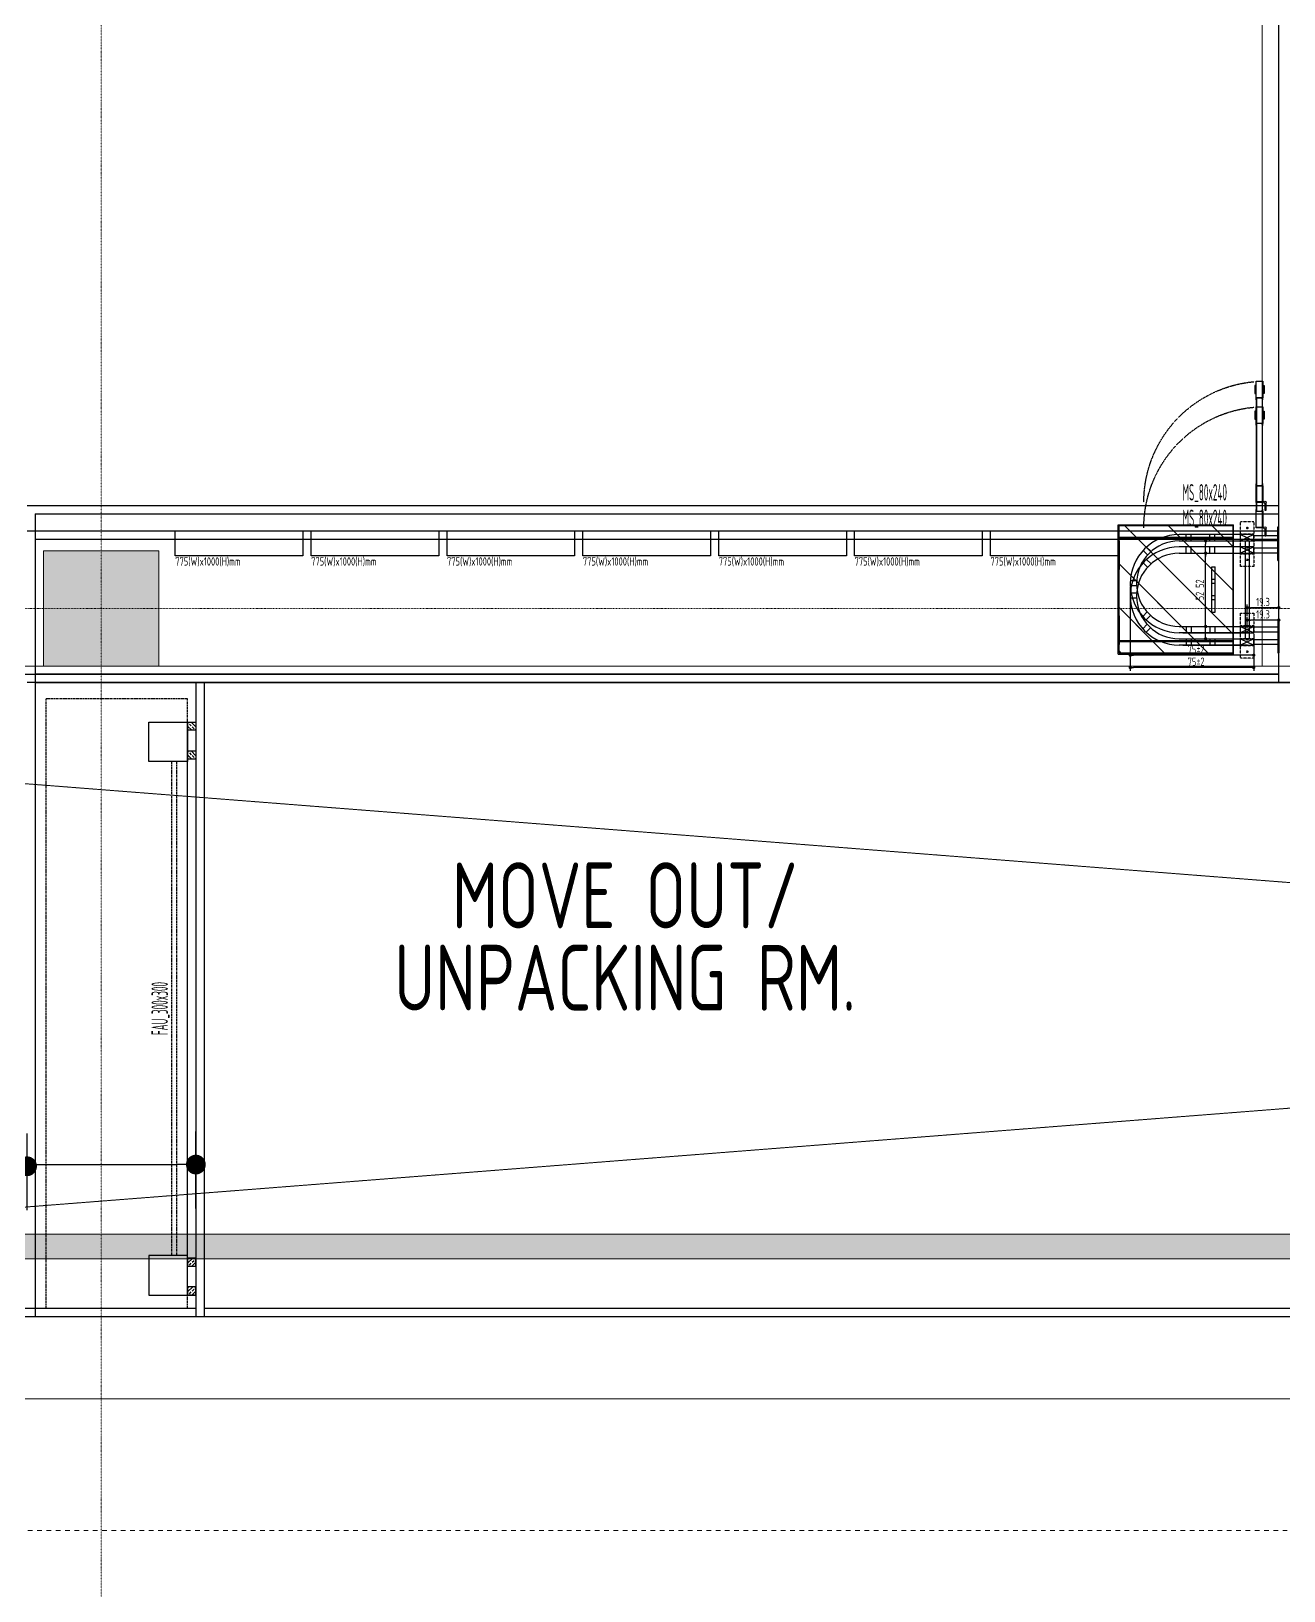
# Model space of a CAD drawing. Extents: x -76427 to 292734, y -42117 to 131250.
# Drawn here: x 201175 to 208781, y 54034 to 63505 of the extents above; entities that cross this region are included whole.
import ezdxf
from ezdxf.enums import TextEntityAlignment as Align

# ---------------------------------------------------------------- set-up
doc = ezdxf.new("R2010")
doc.units = 0
doc.header["$LTSCALE"] = 10
for name, pattern in [('H12PL1$0$HIDDEN', [0.4, 0.3, -0.1]), ('H12PL1$0$JJP_三點線', [0.9, 0.3, -0.15, 0, -0.15, 0, -0.15, 0, -0.15]), ('XFDP10$0$HIDDEN', [0.3, 0.2, -0.1]), ('XFDP10$0$HIDDEN2', [0.1875, 0.125, -0.0625]), ('XFM7P10ICA$0$H12PL1$0$JJP_三點線', [0.9, 0.3, -0.15, 0, -0.15, 0, -0.15, 0, -0.15]), ('XFM7P10ICA$0$H12PL1$0$TAI_虛線', [5.644, 2.822, -2.822]), ('XFM7P10ICA$0$XFDP15$0$HIDDEN', [0.3, 0.2, -0.1]), ('XFM7P10ICA$0$XFDP15$0$HIDDEN2', [0.1875, 0.125, -0.0625])]:
    doc.linetypes.add(name, pattern=pattern)
for name, color, linetype in [('H12PL1$0$A-OBJE-2D', 252, 'Continuous'), ('H12PL1$0$S-COL', 252, 'Continuous'), ('H12PL1$0$S-GRID', 252, 'Continuous'), ('XFDP10$0$A-CR-TXT', 2, 'Continuous'), ('XFDP10$0$A-Dim', 1, 'Continuous'), ('XFDP10$0$A-Door (50K)', 2, 'Continuous'), ('XFDP10$0$A-Door-Col', 9, 'Continuous'), ('XFDP10$0$A-S-C1-800x1000-v (50K)', 212, 'Continuous'), ('XFDP10$0$A-STAIR (50K)', 2, 'Continuous'), ('XFDP10$0$A-W-P1S (50K)', 2, 'Continuous'), ('XFDP10$0$A-W-P4S (50K)', 2, 'Continuous'), ('XFDP10$0$Lad-Door', 1, 'Continuous'), ('XFM7P10ICA$0$H12PL1$0$A-TEXT-修改說明', 252, 'Continuous'), ('XFM7P10ICA$0$H12PL1$0$A-WALL-IN', 252, 'Continuous'), ('XFM7P10ICA$0$H12PL1$0$Hattch', 252, 'Continuous'), ('XFM7P10ICA$0$H12PL1$0$S-COL', 252, 'Continuous'), ('XFM7P10ICA$0$H12PL1$0$S-GRID', 252, 'Continuous'), ('XFM7P10ICA$0$XFDP15$0$A-Dim', 1, 'Continuous'), ('XFM7P10ICA$0$XFDP15$0$A-Door (50K)', 2, 'Continuous'), ('XFM7P10ICA$0$XFDP15$0$A-STAIR (50K)', 2, 'Continuous'), ('XFM7P10ICA$0$XFDP15$0$A-W-F2S (50K)', 2, 'Continuous'), ('XFM7P10ICA$0$XFDP15$0$A-W-P1S (50K)', 2, 'Continuous'), ('XFM7P10ICA$0$XFDP15$0$A-W-P2D (50K)', 2, 'Continuous'), ('XFM7P10ICA$0$XFDP15$0$A-W-P4S (50K)', 2, 'Continuous'), ('XFM7P10ICA$0$XFDP15$0$Lad-Door', 1, 'Continuous')]:
    doc.layers.add(name, color=color, linetype=linetype)
doc.styles.add('XFDP10$0$AA-TXT', font='isocp.shx', dxfattribs={"width": 0.8, "bigfont": 'china.shx'})
doc.styles.add('XFDP10$0$dim-txt', font='isocp.shx', dxfattribs={"width": 0.8, "bigfont": 'china.shx'})
doc.styles.add('XFM7P10ICA$0$XFDP15$0$AA-TXT', font='isocp.shx', dxfattribs={"width": 0.8, "bigfont": 'china.shx'})
doc.styles.add('XFM7P10ICA$0$XFDP15$0$dim-txt', font='isocp.shx', dxfattribs={"width": 0.8, "bigfont": 'china.shx'})
doc.dimstyles.new('XFDP10$0$20-dim', dxfattribs={"dimscale": 20, "dimtxt": 0.25, "dimasz": 0.1, "dimexe": 0.1, "dimexo": 0.1, "dimgap": 0.05, "dimtad": 1, "dimdec": 1, "dimdsep": 46, "dimtxsty": 'XFDP10$0$dim-txt', "dimblk": 'XFDP10$0$Dot', "dimcen": 2, "dimclrd": 256, "dimclre": 256, "dimclrt": 256, "dimadec": 0, "dimazin": 0, "dimtfac": 1, "dimtdec": 1, "dimtix": 1, "dimtmove": 2, "dimatfit": 3, "dimfxl": 1, "dimtvp": 1, "dimarcsym": 0})
doc.dimstyles.new('XFDP10$0$500-dim', dxfattribs={"dimscale": 20000, "dimtxt": 0.2, "dimasz": 0.06, "dimexe": 0.1, "dimexo": 0.1, "dimgap": 0.05, "dimtad": 1, "dimdec": 0, "dimtxsty": 'XFDP10$0$dim-txt', "dimblk": 'XFDP10$0$_Dot', "dimcen": 2, "dimclrd": 256, "dimclre": 256, "dimclrt": 3, "dimadec": 0, "dimazin": 0, "dimtfac": 1, "dimtdec": 0, "dimtix": 1, "dimtmove": 2, "dimatfit": 3, "dimfxl": 1, "dimtvp": 1, "dimarcsym": 0})
doc.dimstyles.new('XFM7P10ICA$0$XFDP15$0$20-dim', dxfattribs={"dimscale": 20, "dimtxt": 0.25, "dimasz": 0.1, "dimexe": 0.1, "dimexo": 0.1, "dimgap": 0.05, "dimtad": 1, "dimdec": 1, "dimdsep": 46, "dimtxsty": 'XFM7P10ICA$0$XFDP15$0$dim-txt', "dimblk": 'XFM7P10ICA$0$XFDP15$0$Dot', "dimcen": 2, "dimclrd": 256, "dimclre": 256, "dimclrt": 256, "dimadec": 0, "dimazin": 0, "dimtfac": 1, "dimtdec": 1, "dimtix": 1, "dimtmove": 2, "dimatfit": 3, "dimfxl": 1, "dimtvp": 1, "dimarcsym": 0})
doc.dimstyles.new('XFM7P10ICA$0$XFDP15$0$500-dim', dxfattribs={"dimscale": 20000, "dimtxt": 0.2, "dimasz": 0.06, "dimexe": 0.1, "dimexo": 0.1, "dimgap": 0.05, "dimtad": 1, "dimdec": 0, "dimtxsty": 'XFM7P10ICA$0$XFDP15$0$dim-txt', "dimblk": 'XFM7P10ICA$0$XFDP15$0$_Dot', "dimcen": 2, "dimclrd": 256, "dimclre": 256, "dimclrt": 3, "dimadec": 0, "dimazin": 0, "dimtfac": 1, "dimtdec": 0, "dimtix": 1, "dimtmove": 2, "dimatfit": 3, "dimfxl": 1, "dimtvp": 1, "dimarcsym": 0})
pattern_1 = [(135, (-3.226, 0), (-13.2583, -13.2583), [])]

# ---------------------------------------------------------------- blocks, each defined once
blk = doc.blocks.new('XFM7P10ICA$0$XFDP15$0$Dot')
at = {"color": 0, "linetype": 'ByBlock', "lineweight": -2}
blk.add_line((-0.5, 0), (-1, 0), dxfattribs=at)
at = {"color": 0, "linetype": 'ByBlock', "const_width": 0.5}
blk.add_lwpolyline([(-0.25, 0, 1), (0.25, 0, 1)], format="xyb", close=True, dxfattribs=at)
blk = doc.blocks.new('*D355')
at = {"layer": 'DEFPOINTS', "color": 0, "transparency": 16777216}
for p in [(-19.25, -14.61), (-19.25, -21.52), (0, -21.53)]:
    blk.add_point(p, dxfattribs=at)
at = {"layer": 'XFM7P10ICA$0$XFDP15$0$A-Dim', "lineweight": -2, "transparency": 16777216}
for p, q in [((-19.25, -19.52), (-19.25, -12.61)), ((-2, -14.61), (-17.25, -14.61)), ((0, -19.53), (0, -12.61))]:
    blk.add_line(p, q, dxfattribs=at)
at = {"layer": 'XFM7P10ICA$0$XFDP15$0$A-Dim', "lineweight": -2, "transparency": 16777216, "xscale": 2, "yscale": 2, "zscale": 2, "rotation": 180}
blk.add_blockref('XFM7P10ICA$0$XFDP15$0$Dot', (-19.25, -14.61), dxfattribs=at)
at = {"layer": 'XFM7P10ICA$0$XFDP15$0$A-Dim', "lineweight": -2, "transparency": 16777216, "xscale": 2, "yscale": 2, "zscale": 2}
blk.add_blockref('XFM7P10ICA$0$XFDP15$0$Dot', (0, -14.61), dxfattribs=at)
at = {"layer": 'XFM7P10ICA$0$XFDP15$0$A-Dim', "transparency": 16777216, "insert": (-9.63, -11.11), "char_height": 5, "attachment_point": 5, "style": 'XFM7P10ICA$0$XFDP15$0$dim-txt'}
blk.add_mtext('\\A1;19.3', dxfattribs=at)
blk = doc.blocks.new('*D356')
at = {"layer": 'DEFPOINTS', "color": 0, "transparency": 16777216}
for p in [(-90.25, 0), (-15.25, -29.8), (-90.25, -43.45)]:
    blk.add_point(p, dxfattribs=at)
at = {"layer": 'XFM7P10ICA$0$XFDP15$0$A-Dim', "lineweight": -2, "transparency": 16777216}
for p, q in [((-90.25, -2), (-90.25, -45.45)), ((-15.25, -31.8), (-15.25, -45.45)), ((-17.25, -43.45), (-88.25, -43.45))]:
    blk.add_line(p, q, dxfattribs=at)
at = {"layer": 'XFM7P10ICA$0$XFDP15$0$A-Dim', "lineweight": -2, "transparency": 16777216, "xscale": 2, "yscale": 2, "zscale": 2, "rotation": 180}
blk.add_blockref('XFM7P10ICA$0$XFDP15$0$Dot', (-90.25, -43.45), dxfattribs=at)
at = {"layer": 'XFM7P10ICA$0$XFDP15$0$A-Dim', "lineweight": -2, "transparency": 16777216, "xscale": 2, "yscale": 2, "zscale": 2}
blk.add_blockref('XFM7P10ICA$0$XFDP15$0$Dot', (-15.25, -43.45), dxfattribs=at)
at = {"layer": 'XFM7P10ICA$0$XFDP15$0$A-Dim', "transparency": 16777216, "insert": (-52.75, -39.95), "char_height": 5, "attachment_point": 5, "style": 'XFM7P10ICA$0$XFDP15$0$dim-txt'}
blk.add_mtext('\\A1;75', dxfattribs=at)
blk = doc.blocks.new('*D357')
at = {"layer": 'DEFPOINTS', "color": 0, "transparency": 16777216}
for p in [(-52.06, 26), (-44.49, 26), (-52.06, -26)]:
    blk.add_point(p, dxfattribs=at)
at = {"layer": 'XFM7P10ICA$0$XFDP15$0$A-Dim', "lineweight": -2, "transparency": 16777216}
for p, q in [((-50.06, 26), (-42.49, 26)), ((-44.49, -24), (-44.49, 24)), ((-50.06, -26), (-42.49, -26))]:
    blk.add_line(p, q, dxfattribs=at)
at = {"layer": 'XFM7P10ICA$0$XFDP15$0$A-Dim', "lineweight": -2, "transparency": 16777216, "xscale": 2, "yscale": 2, "zscale": 2}
for p, rotation in [((-44.49, 26), 90), ((-44.49, -26), 270)]:
    blk.add_blockref('XFM7P10ICA$0$XFDP15$0$Dot', p, dxfattribs=dict(at, rotation=rotation))
at = {"layer": 'XFM7P10ICA$0$XFDP15$0$A-Dim', "transparency": 16777216, "insert": (-47.99, 0), "char_height": 5, "attachment_point": 5, "rotation": 90, "style": 'XFM7P10ICA$0$XFDP15$0$dim-txt'}
blk.add_mtext('\\A1;52', dxfattribs=at)
blk = doc.blocks.new('XFM7P10ICA$0$XFDP15$0$GAD2205')
blk.add_lwpolyline([(0, 0.9), (-0.3, 1.2), (-18.1, 1.2, -0.414214), (-18.4, 1.5), (-18.4, 3.1, -0.414214), (-18.1, 3.4), (-13.7, 3.4, 0.414214), (-13.4, 3.7), (-13.4, 4.1, 0.414214), (-13.7, 4.4), (-18.1, 4.4, -0.414214), (-18.4, 4.7), (-18.4, 11.8, -0.414214), (-18.2, 12), (-18.2, 12, 0.414214), (-18, 12.2), (-18, 13.7, 0.72636), (-18.5, 13.9), (-19.3, 12.8, 0.158507), (-19.4, 12.6), (-19.4, 0.3, 0.414214), (-19.1, 0), (19.1, 0, 0.414214), (19.4, 0.3), (19.4, 12.6, 0.158507), (19.3, 12.8), (18.5, 13.9, 0.72636), (18, 13.7), (18, 12.2, 0.414214), (18.2, 12, -0.414214), (18.4, 11.8), (18.4, 4.7, -0.414214), (18.1, 4.4), (13.7, 4.4, 0.414214), (13.4, 4.1), (13.4, 3.7, 0.414214), (13.7, 3.4), (18.1, 3.4, -0.414214), (18.4, 3.1), (18.4, 1.5, -0.414214), (18.1, 1.2), (0.3, 1.2)], format="xyb", close=True)
blk = doc.blocks.new('XFM7P10ICA$0$XFDP15$0$Door-S80ap')
for p, q in [((8.79, 70.44), (8.79, 75.34)), ((8.79, 75.34), (9.59, 75.34)), ((9.59, 70.44), (8.79, 70.44)), ((9.59, 75.34), (9.59, 70.44))]:
    blk.add_line(p, q)
at = {"ltscale": 5}
for points in [[(8.79, 67.84), (8.79, 77.94), (4.79, 77.94), (4.79, 67.84)], [(5.05, 67.5), (5.05, 14.78), (4.99, 14.78), (4.99, 67.5)], [(8.59, 14.78), (8.53, 14.78), (8.53, 67.5), (8.59, 67.5)], [(8.79, 4.34), (8.79, 14.44), (4.79, 14.44), (4.79, 4.34)]]:
    blk.add_lwpolyline(points, close=True, dxfattribs=at)
blk.add_lwpolyline([(4.79, 70.44), (4.79, 75.34), (3.99, 75.34), (3.99, 70.44)], close=True)
blk.add_lwpolyline([(4.85, 67.91), (4.85, 66.68, 0.158507), (4.85, 66.66), (4.93, 66.55, 0.72636), (4.99, 66.57), (4.99, 66.72, 0.414214), (4.97, 66.74, -0.414214), (4.95, 66.76), (4.95, 67.47, -0.414214), (4.98, 67.5), (5.42, 67.5, 0.414214), (5.45, 67.53), (5.45, 67.57, 0.414214), (5.42, 67.6), (4.98, 67.6, -0.414214), (4.95, 67.63), (4.95, 67.79, -0.414214), (4.98, 67.82), (6.76, 67.82), (6.79, 67.85), (6.82, 67.82), (8.6, 67.82, -0.414214), (8.63, 67.79), (8.63, 67.63, -0.414214), (8.6, 67.6), (8.16, 67.6, 0.414214), (8.13, 67.57), (8.13, 67.53, 0.414214), (8.16, 67.5), (8.6, 67.5, -0.414214), (8.63, 67.47), (8.63, 66.76, -0.414214), (8.61, 66.74), (8.61, 66.74, 0.414214), (8.59, 66.72), (8.59, 66.57, 0.72636), (8.64, 66.55), (8.72, 66.66, 0.158507), (8.73, 66.68), (8.73, 67.91, 0.414214), (8.7, 67.94), (4.88, 67.94, 0.414214)], format="xyb", close=True, dxfattribs=at)
at = {"ltscale": 500}
for points in [[(3.25, -0.65), (3.25, 3.85), (3, 3.85), (3, -0.65)], [(8.49, 4.84), (3.99, 4.84), (3.99, 4.59), (8.49, 4.59)]]:
    blk.add_lwpolyline(points, close=True, dxfattribs=at)
at = {"linetype": 'XFM7P10ICA$0$XFDP15$0$HIDDEN', "ltscale": 0.1}
blk.add_arc((3.45, 4.39), 73.55, 0, 84.86408, dxfattribs=at)
at = {"ltscale": 500, "extrusion": (0, 0, -1)}
blk.add_ellipse((3.45, 4.39), major_axis=(-0.495, 0.495), ratio=1, start_param=5.497787, end_param=11.780972, dxfattribs=at)
at = {"ltscale": 5, "xscale": 0.1000000000058208, "yscale": 0.1000000000058208, "zscale": 0.1000000000058208}
blk.add_blockref('XFM7P10ICA$0$XFDP15$0$GAD2205', (6.79, 14.34), dxfattribs=at)
at = {"color": 9, "style": 'XFM7P10ICA$0$XFDP15$0$AA-TXT', "width": 0.45}
blk.add_attdef('100x240', text='', height=10, dxfattribs=at).set_placement((40, 10), align=Align.MIDDLE)
blk = doc.blocks.new('XFM7P10ICA$0$XFDP15$0$_Dot')
at = {"color": 0, "linetype": 'ByBlock', "lineweight": -2}
blk.add_line((-0.5, 0), (-1, 0), dxfattribs=at)
at = {"color": 0, "linetype": 'ByBlock', "const_width": 0.5}
blk.add_lwpolyline([(-0.25, 0, 1), (0.25, 0, 1)], format="xyb", close=True, dxfattribs=at)
blk = doc.blocks.new('*D369')
at = {"lineweight": -2, "transparency": 16777216}
for p, q in [((193000, 56346.4), (193000, 56812.2)), ((201150, 56346.4), (201150, 56812.2)), ((193120, 56612.2), (201030, 56612.2))]:
    blk.add_line(p, q, dxfattribs=at)
at = {"layer": 'DEFPOINTS', "color": 0, "transparency": 16777216}
for p in [(201150, 56612.2), (193000, 56146.4, 0), (201150, 56146.4, 0)]:
    blk.add_point(p, dxfattribs=at)
at = {"lineweight": -2, "transparency": 16777216, "xscale": 120, "yscale": 120, "zscale": 120, "rotation": 180}
blk.add_blockref('XFM7P10ICA$0$XFDP15$0$_Dot', (193000, 56612.2), dxfattribs=at)
at = {"lineweight": -2, "transparency": 16777216, "xscale": 120, "yscale": 120, "zscale": 120}
blk.add_blockref('XFM7P10ICA$0$XFDP15$0$_Dot', (201150, 56612.2), dxfattribs=at)
at = {"color": 3, "transparency": 16777216, "insert": (197075, 56912.2), "char_height": 400, "attachment_point": 5, "style": 'XFM7P10ICA$0$XFDP15$0$dim-txt'}
blk.add_mtext('8150', dxfattribs=at)
blk = doc.blocks.new('XFDP10$0$Dot')
at = {"color": 0, "linetype": 'ByBlock', "lineweight": -2}
blk.add_line((-0.5, 0), (-1, 0), dxfattribs=at)
at = {"color": 0, "linetype": 'ByBlock', "const_width": 0.5}
blk.add_lwpolyline([(-0.25, 0, 1), (0.25, 0, 1)], format="xyb", close=True, dxfattribs=at)
blk = doc.blocks.new('*D481')
at = {"layer": 'DEFPOINTS', "color": 0, "transparency": 16777216}
for p in [(-19.25, -14.61), (-19.25, -21.52), (0, -21.53)]:
    blk.add_point(p, dxfattribs=at)
at = {"layer": 'XFDP10$0$A-Dim', "lineweight": -2, "transparency": 16777216}
for p, q in [((-19.25, -19.52), (-19.25, -12.61)), ((-2, -14.61), (-17.25, -14.61)), ((0, -19.53), (0, -12.61))]:
    blk.add_line(p, q, dxfattribs=at)
at = {"layer": 'XFDP10$0$A-Dim', "lineweight": -2, "transparency": 16777216, "xscale": 2, "yscale": 2, "zscale": 2, "rotation": 180}
blk.add_blockref('XFDP10$0$Dot', (-19.25, -14.61), dxfattribs=at)
at = {"layer": 'XFDP10$0$A-Dim', "lineweight": -2, "transparency": 16777216, "xscale": 2, "yscale": 2, "zscale": 2}
blk.add_blockref('XFDP10$0$Dot', (0, -14.61), dxfattribs=at)
at = {"layer": 'XFDP10$0$A-Dim', "transparency": 16777216, "insert": (-9.63, -11.11), "char_height": 5, "attachment_point": 5, "style": 'XFDP10$0$dim-txt'}
blk.add_mtext('\\A1;19.3', dxfattribs=at)
blk = doc.blocks.new('*D482')
at = {"layer": 'DEFPOINTS', "color": 0, "transparency": 16777216}
for p in [(-90.25, 0), (-15.25, -29.8), (-90.25, -43.45)]:
    blk.add_point(p, dxfattribs=at)
at = {"layer": 'XFDP10$0$A-Dim', "lineweight": -2, "transparency": 16777216}
for p, q in [((-90.25, -2), (-90.25, -45.45)), ((-15.25, -31.8), (-15.25, -45.45)), ((-17.25, -43.45), (-88.25, -43.45))]:
    blk.add_line(p, q, dxfattribs=at)
at = {"layer": 'XFDP10$0$A-Dim', "lineweight": -2, "transparency": 16777216, "xscale": 2, "yscale": 2, "zscale": 2, "rotation": 180}
blk.add_blockref('XFDP10$0$Dot', (-90.25, -43.45), dxfattribs=at)
at = {"layer": 'XFDP10$0$A-Dim', "lineweight": -2, "transparency": 16777216, "xscale": 2, "yscale": 2, "zscale": 2}
blk.add_blockref('XFDP10$0$Dot', (-15.25, -43.45), dxfattribs=at)
at = {"layer": 'XFDP10$0$A-Dim', "transparency": 16777216, "insert": (-52.75, -39.95), "char_height": 5, "attachment_point": 5, "style": 'XFDP10$0$dim-txt'}
blk.add_mtext('\\A1;75', dxfattribs=at)
blk = doc.blocks.new('*D483')
at = {"layer": 'DEFPOINTS', "color": 0, "transparency": 16777216}
for p in [(-52.06, 26), (-44.49, 26), (-52.06, -26)]:
    blk.add_point(p, dxfattribs=at)
at = {"layer": 'XFDP10$0$A-Dim', "lineweight": -2, "transparency": 16777216}
for p, q in [((-50.06, 26), (-42.49, 26)), ((-44.49, -24), (-44.49, 24)), ((-50.06, -26), (-42.49, -26))]:
    blk.add_line(p, q, dxfattribs=at)
at = {"layer": 'XFDP10$0$A-Dim', "lineweight": -2, "transparency": 16777216, "xscale": 2, "yscale": 2, "zscale": 2}
for p, rotation in [((-44.49, 26), 90), ((-44.49, -26), 270)]:
    blk.add_blockref('XFDP10$0$Dot', p, dxfattribs=dict(at, rotation=rotation))
at = {"layer": 'XFDP10$0$A-Dim', "transparency": 16777216, "insert": (-47.99, 0), "char_height": 5, "attachment_point": 5, "rotation": 90, "style": 'XFDP10$0$dim-txt'}
blk.add_mtext('\\A1;52', dxfattribs=at)
blk = doc.blocks.new('XFDP10$0$GAD2205')
blk.add_lwpolyline([(0, 0.9), (-0.3, 1.2), (-18.1, 1.2, -0.414214), (-18.4, 1.5), (-18.4, 3.1, -0.414214), (-18.1, 3.4), (-13.7, 3.4, 0.414214), (-13.4, 3.7), (-13.4, 4.1, 0.414214), (-13.7, 4.4), (-18.1, 4.4, -0.414214), (-18.4, 4.7), (-18.4, 11.8, -0.414214), (-18.2, 12), (-18.2, 12, 0.414214), (-18, 12.2), (-18, 13.7, 0.72636), (-18.5, 13.9), (-19.3, 12.8, 0.158507), (-19.4, 12.6), (-19.4, 0.3, 0.414214), (-19.1, 0), (19.1, 0, 0.414214), (19.4, 0.3), (19.4, 12.6, 0.158507), (19.3, 12.8), (18.5, 13.9, 0.72636), (18, 13.7), (18, 12.2, 0.414214), (18.2, 12, -0.414214), (18.4, 11.8), (18.4, 4.7, -0.414214), (18.1, 4.4), (13.7, 4.4, 0.414214), (13.4, 4.1), (13.4, 3.7, 0.414214), (13.7, 3.4), (18.1, 3.4, -0.414214), (18.4, 3.1), (18.4, 1.5, -0.414214), (18.1, 1.2), (0.3, 1.2)], format="xyb", close=True)
blk = doc.blocks.new('XFDP10$0$Door-S80ap')
for p, q in [((8.79, 70.44), (8.79, 75.34)), ((8.79, 75.34), (9.59, 75.34)), ((9.59, 70.44), (8.79, 70.44)), ((9.59, 75.34), (9.59, 70.44))]:
    blk.add_line(p, q)
at = {"ltscale": 5}
for points in [[(8.79, 67.84), (8.79, 77.94), (4.79, 77.94), (4.79, 67.84)], [(5.05, 67.5), (5.05, 14.78), (4.99, 14.78), (4.99, 67.5)], [(8.59, 14.78), (8.53, 14.78), (8.53, 67.5), (8.59, 67.5)], [(8.79, 4.34), (8.79, 14.44), (4.79, 14.44), (4.79, 4.34)]]:
    blk.add_lwpolyline(points, close=True, dxfattribs=at)
blk.add_lwpolyline([(4.79, 70.44), (4.79, 75.34), (3.99, 75.34), (3.99, 70.44)], close=True)
blk.add_lwpolyline([(4.85, 67.91), (4.85, 66.68, 0.158507), (4.85, 66.66), (4.93, 66.55, 0.72636), (4.99, 66.57), (4.99, 66.72, 0.414214), (4.97, 66.74, -0.414214), (4.95, 66.76), (4.95, 67.47, -0.414214), (4.98, 67.5), (5.42, 67.5, 0.414214), (5.45, 67.53), (5.45, 67.57, 0.414214), (5.42, 67.6), (4.98, 67.6, -0.414214), (4.95, 67.63), (4.95, 67.79, -0.414214), (4.98, 67.82), (6.76, 67.82), (6.79, 67.85), (6.82, 67.82), (8.6, 67.82, -0.414214), (8.63, 67.79), (8.63, 67.63, -0.414214), (8.6, 67.6), (8.16, 67.6, 0.414214), (8.13, 67.57), (8.13, 67.53, 0.414214), (8.16, 67.5), (8.6, 67.5, -0.414214), (8.63, 67.47), (8.63, 66.76, -0.414214), (8.61, 66.74), (8.61, 66.74, 0.414214), (8.59, 66.72), (8.59, 66.57, 0.72636), (8.64, 66.55), (8.72, 66.66, 0.158507), (8.73, 66.68), (8.73, 67.91, 0.414214), (8.7, 67.94), (4.88, 67.94, 0.414214)], format="xyb", close=True, dxfattribs=at)
at = {"ltscale": 500}
for points in [[(3.25, -0.65), (3.25, 3.85), (3, 3.85), (3, -0.65)], [(8.49, 4.84), (3.99, 4.84), (3.99, 4.59), (8.49, 4.59)]]:
    blk.add_lwpolyline(points, close=True, dxfattribs=at)
at = {"linetype": 'XFDP10$0$HIDDEN', "ltscale": 0.1}
blk.add_arc((3.45, 4.39), 73.55, 0, 84.86408, dxfattribs=at)
at = {"ltscale": 500, "extrusion": (0, 0, -1)}
blk.add_ellipse((3.45, 4.39), major_axis=(-0.495, 0.495), ratio=1, start_param=5.497787, end_param=11.780972, dxfattribs=at)
at = {"ltscale": 5, "xscale": 0.1000000000058208, "yscale": 0.1000000000058208, "zscale": 0.1000000000058208}
blk.add_blockref('XFDP10$0$GAD2205', (6.79, 14.34), dxfattribs=at)
at = {"color": 9, "style": 'XFDP10$0$AA-TXT', "width": 0.45}
blk.add_attdef('100x240', text='', height=10, dxfattribs=at).set_placement((40, 10), align=Align.MIDDLE)
blk = doc.blocks.new('XFDP10$0$High-speed Turbo_300x000')
at = {"layer": 'XFDP10$0$A-Door-Col'}
h = blk.add_hatch(dxfattribs=at)
h.set_pattern_fill('ANSI33', color=256, scale=0.5, style=0)
h.set_pattern_definition([(45, (-7.8503, 41.1287), (-2.24506, 2.24506), []), (45, (-5.6053, 41.1287), (-2.24506, 2.24506), [1.5875, -0.79375])])
h.paths.add_polyline_path([(-24, 5), (-19, 5), (-19, 0), (-24, 0)])
h = blk.add_hatch(dxfattribs=at)
h.set_pattern_fill('ANSI33', color=256, scale=0.5, style=0)
h.set_pattern_definition([(45, (9.6497, 41.1277), (-2.24506, 2.24506), []), (45, (11.8947, 41.1277), (-2.24506, 2.24506), [1.5875, -0.79375])])
h.paths.add_polyline_path([(-6.5, 5), (-1.5, 5), (-1.5, 0), (-6.5, 0)])
h = blk.add_hatch(dxfattribs=at)
h.set_pattern_fill('ANSI33', color=256, scale=0.5, style=0)
h.set_pattern_definition([(135, (290.3503, 41.1277), (2.24506, 2.24506), []), (135, (288.1053, 41.1277), (2.24506, 2.24506), [1.5875, -0.79375])])
h.paths.add_polyline_path([(306.5, 5), (301.5, 5), (301.5, 0), (306.5, 0)])
h = blk.add_hatch(dxfattribs=at)
h.set_pattern_fill('ANSI33', color=256, scale=0.5, style=0)
h.set_pattern_definition([(135, (307.8503, 41.1287), (2.24506, 2.24506), []), (135, (305.6053, 41.1287), (2.24506, 2.24506), [1.5875, -0.79375])])
h.paths.add_polyline_path([(324, 5), (319, 5), (319, 0), (324, 0)])
at = {"color": 1, "linetype": 'XFDP10$0$HIDDEN2', "ltscale": 0.5}
for p, q in [((-38, 0), (-38, -86)), ((332, 0), (-38, 0)), ((332, -86), (332, 0)), ((332, -86), (-38, -86))]:
    blk.add_line(p, q, dxfattribs=at)
at = {"linetype": 'XFDP10$0$HIDDEN2', "ltscale": 0.5}
for p, q in [((300, -6.5), (0, -6.5)), ((300, -9.5), (0, -9.5))]:
    blk.add_line(p, q, dxfattribs=at)
at = {"linetype": 'Continuous'}
for points in [[(0, 0), (0, -23.5), (-24, -23.5), (-24, 0)], [(300, 0), (300, -23.5), (324, -23.5), (324, 0)]]:
    blk.add_lwpolyline(points, close=True, dxfattribs=at)
at = {"layer": 'XFDP10$0$A-Door-Col', "linetype": 'XFDP10$0$HIDDEN2', "ltscale": 0.5}
blk.add_lwpolyline([(-24, 5), (324, 5), (324, 0), (-24, 0)], close=True, dxfattribs=at)
at = {"layer": 'XFDP10$0$A-Door-Col'}
for points in [[(-24, 5), (-19, 5), (-19, 0), (-24, 0)], [(-6.5, 5), (-1.5, 5), (-1.5, 0), (-6.5, 0)], [(306.5, 5), (301.5, 5), (301.5, 0), (306.5, 0)], [(324, 5), (319, 5), (319, 0), (324, 0)]]:
    blk.add_lwpolyline(points, close=True, dxfattribs=at)
at = {"color": 9, "style": 'XFDP10$0$AA-TXT', "width": 0.45}
blk.add_attdef('300X000', text='', height=10, dxfattribs=at).set_placement((150, -16.5), align=Align.MIDDLE)
blk = doc.blocks.new('XFDP10$0$_Dot')
at = {"color": 0, "linetype": 'ByBlock', "lineweight": -2}
blk.add_line((-0.5, 0), (-1, 0), dxfattribs=at)
at = {"color": 0, "linetype": 'ByBlock', "const_width": 0.5}
blk.add_lwpolyline([(-0.25, 0, 1), (0.25, 0, 1)], format="xyb", close=True, dxfattribs=at)
blk = doc.blocks.new('*D495')
at = {"layer": 'DEFPOINTS', "lineweight": -2, "transparency": 16777216}
for p, q in [((193000, 56356.8), (193000, 56822.6)), ((202175, 56356.8), (202175, 56822.6)), ((193120, 56622.6), (202055, 56622.6))]:
    blk.add_line(p, q, dxfattribs=at)
at = {"layer": 'DEFPOINTS', "color": 0, "transparency": 16777216}
for p in [(202175, 56622.6), (193000, 56156.8, 0), (202175, 56156.8, 0)]:
    blk.add_point(p, dxfattribs=at)
at = {"layer": 'DEFPOINTS', "lineweight": -2, "transparency": 16777216, "xscale": 120, "yscale": 120, "zscale": 120, "rotation": 180}
blk.add_blockref('XFDP10$0$_Dot', (193000, 56622.6), dxfattribs=at)
at = {"layer": 'DEFPOINTS', "lineweight": -2, "transparency": 16777216, "xscale": 120, "yscale": 120, "zscale": 120}
blk.add_blockref('XFDP10$0$_Dot', (202175, 56622.6), dxfattribs=at)
at = {"layer": 'DEFPOINTS', "color": 3, "transparency": 16777216, "insert": (197587.5, 56922.6), "char_height": 400, "attachment_point": 5, "style": 'XFDP10$0$dim-txt'}
blk.add_mtext('9175', dxfattribs=at)
blk = doc.blocks.new('*U493')
blk.add_lwpolyline([(0, 0), (0, 0.2583), (0.05, 0.2583), (0.05, 0)], close=True)
at = {"color": 1, "style": 'XFDP10$0$AA-TXT', "width": 0.8}
blk.add_attdef('高度', text='', height=0.1, rotation=90, dxfattribs=at).set_placement((0.1157, 0.07), align=Align.MIDDLE_LEFT)
blk = doc.blocks.new('XFM7P10ICA$0$XFDP15$0$LAD-1')
at = {"layer": 'XFM7P10ICA$0$XFDP15$0$Lad-Door'}
h = blk.add_hatch(dxfattribs=at)
h.set_pattern_fill('ANSI31', color=256, scale=150, angle=90, style=0)
h.set_pattern_definition(pattern_1)
h.paths.add_polyline_path([(-97.05, -34.71), (-97.05, 35.29), (-28.05, 35.29), (-28.05, -34.71)])
at = {"color": 0}
for p, q in [((-15.25, 29.8), (-60.45, 29.8)), ((-56.28, 26), (-56.28, 29.8)), ((-53.28, 26), (-53.28, 29.8)), ((-41.98, 26), (-41.98, 29.8)), ((-41.98, 26), (-41.98, 29.8)), ((-38.98, 26), (-38.98, 29.8)), ((-23.25, 26), (-23.25, 29.8)), ((-23.25, 29.8), (-15.25, 26)), ((-15.25, 29.8), (-23.25, 26)), ((-15.25, 26), (-15.25, 29.8)), ((-15.25, 29.31), (-0.6, 29.31)), ((-0.6, 34.53), (0, 34.53)), ((-0.6, 21.53), (-0.6, 34.53)), ((-0.6, 25.51), (-0.6, 30.51)), ((0, 21.53), (0, 34.53)), ((-79.73, 17.44), (-82.42, 20.13)), ((-77.59, 19.55), (-80.29, 22.24)), ((-60.45, 26), (-15.25, 26)), ((-20.5, 26), (-20.5, -26)), ((-18, 26), (-18, -26)), ((-15.25, 26.31), (-0.6, 26.31)), ((-0.6, 21.53), (0, 21.53)), ((-86.39, 1.7), (-90.2, 1.7)), ((-86.42, -1.3), (-90.22, -1.3)), ((-80, -17.14), (-82.69, -19.84)), ((-77.89, -19.28), (-80.58, -21.97)), ((-60.45, -26), (-15.25, -26)), ((-56.28, -26), (-56.28, -29.8)), ((-53.28, -26), (-53.28, -29.8)), ((-41.98, -26), (-41.98, -29.8)), ((-41.98, -26), (-41.98, -29.8)), ((-38.98, -26), (-38.98, -29.8)), ((-23.25, -29.8), (-23.25, -26)), ((-23.25, -26), (-15.25, -29.8)), ((-15.25, -26), (-23.25, -29.8)), ((-15.25, -29.8), (-15.25, -26)), ((-15.25, -26.31), (-0.6, -26.31)), ((-0.6, -21.53), (0, -21.53)), ((-0.6, -21.53), (-0.6, -34.53)), ((-0.6, -25.51), (-0.6, -30.51)), ((0, -21.53), (0, -34.53)), ((-19, -29.8), (-60.45, -29.8)), ((-58.4, -29.8), (-15.25, -29.8)), ((-15.25, -29.31), (-0.6, -29.31)), ((-0.6, -34.53), (0, -34.53))]:
    blk.add_line(p, q, dxfattribs=at)
at = {"color": 1, "linetype": 'XFM7P10ICA$0$XFDP15$0$HIDDEN2', "ltscale": 0.1}
for points in [[(-23.25, 37.8), (-15.25, 37.8), (-15.25, 29.8), (-23.25, 29.8)], [(-23.25, 26), (-15.25, 26), (-15.25, 18), (-23.25, 18)], [(-23.25, -18), (-15.25, -18), (-15.25, -26), (-23.25, -26)], [(-23.25, -29.8), (-15.25, -29.8), (-15.25, -37.8), (-23.25, -37.8)]]:
    blk.add_lwpolyline(points, close=True, dxfattribs=at)
at = {"color": 1, "linetype": 'XFM7P10ICA$0$XFDP15$0$HIDDEN2'}
for centre in [(-19.25, 33.8), (-19.25, 22), (-19.25, -22), (-19.25, -33.8)]:
    blk.add_circle(centre, 0.476, dxfattribs=at)
at = {"color": 0}
for radius in [29.8, 26]:
    blk.add_arc((-60.45, 0), radius, 90, 270, dxfattribs=at)
at = {"layer": 'XFM7P10ICA$0$XFDP15$0$Lad-Door'}
for p, q in [((-97.55, -35.21), (-97.55, 35.79)), ((-97.55, 35.79), (-27.55, 35.79)), ((-27.55, -35.21), (-27.55, 35.79)), ((-97.55, 16.02), (-97.55, 26.02)), ((-97.55, 26.02), (-96.75, 26.02)), ((-97.55, 21.02), (-96.75, 21.02)), ((-96.75, 16.02), (-96.75, 26.02)), ((-97.55, 16.02), (-96.75, 16.02)), ((-40.64, -9.71), (-40.64, 10.29)), ((-40.64, 10.29), (-38.64, 10.29)), ((-38.64, -9.71), (-38.64, 10.29)), ((-40.64, 0.29), (-38.64, 0.29)), ((-40.64, -9.71), (-38.64, -9.71)), ((-97.55, -29.47), (-97.55, -19.47)), ((-97.55, -19.47), (-96.75, -19.47)), ((-97.55, -24.47), (-96.75, -24.47)), ((-96.75, -29.47), (-96.75, -19.47)), ((-97.55, -29.47), (-96.75, -29.47)), ((-97.55, -35.21), (-27.55, -35.21))]:
    blk.add_line(p, q, dxfattribs=at)
blk.add_lwpolyline([(-97.05, -34.71), (-97.05, 35.29), (-28.05, 35.29), (-28.05, -34.71)], close=True, dxfattribs=at)
at = {"layer": 'XFM7P10ICA$0$XFDP15$0$A-Dim', "style": 'XFM7P10ICA$0$XFDP15$0$dim-txt', "width": 0.7}
blk.add_text('%%P2', height=5, dxfattribs=at).set_placement((-47.58, -39.81), align=Align.MIDDLE)
at = {"layer": 'XFM7P10ICA$0$XFDP15$0$A-Dim'}
dim = blk.add_linear_dim(base=(-44.49, 26), p1=(-52.06, -26), p2=(-52.06, 26), angle=270, dimstyle='XFM7P10ICA$0$XFDP15$0$20-dim', override={"dimscale": 20, "dimasz": 0.1, "dimatfit": 3}, dxfattribs=at)
dim.commit()
dim.dimension.update_dxf_attribs({"geometry": '*D357', "text_midpoint": (-47.99, 0)})
for base, p1, p2, picture, middle in [((-90.25, -43.45), (-15.25, -29.8), (-90.25, 0), '*D356', (-52.75, -39.95)), ((-19.2502, -14.6081), (0, -21.5304), (-19.2502, -21.5236), '*D355', (-9.6251, -11.1081))]:
    dim = blk.add_linear_dim(base=base, p1=p1, p2=p2, dimstyle='XFM7P10ICA$0$XFDP15$0$20-dim', override={"dimscale": 20}, dxfattribs=at)
    dim.commit()
    dim.dimension.update_dxf_attribs({"geometry": picture, "text_midpoint": middle})
blk = doc.blocks.new('XFM7P10ICA$0$XFDP15')
at = {"layer": 'XFM7P10ICA$0$XFDP15$0$A-W-F2S (50K)'}
for p, q in [((208751.3, 59550, 0), (208751.3, 72500.5, 0)), ((210350, 59550), (208751.3, 59550, 0))]:
    blk.add_line(p, q, dxfattribs=at)
at = {"layer": 'XFM7P10ICA$0$XFDP15$0$A-W-P1S (50K)'}
for p, q in [((201150, 60625, 0), (208751.3, 60625, 0)), ((201200, 60575, 0), (208751.3, 60575, 0)), ((201200, 60575, 0), (201200, 59600, 0)), ((201150, 59600), (208751.3, 59600, 0)), ((201200, 59550), (208751.3, 59550, 0)), ((192950, 55700, 0), (201200, 55700, 0))]:
    blk.add_line(p, q, dxfattribs=at)
at = {"layer": 'XFM7P10ICA$0$XFDP15$0$A-W-P2D (50K)'}
blk.add_line((197070, 59600, 0), (201200, 59600, 0), dxfattribs=at)
at = {"layer": 'XFM7P10ICA$0$XFDP15$0$A-W-P4S (50K)'}
blk.add_line((201200, 59600, 0), (201200, 55700, 0), dxfattribs=at)
at = {"layer": 'XFM7P10ICA$0$XFDP15$0$A-Door (50K)'}
ref = blk.add_blockref('XFM7P10ICA$0$XFDP15$0$Door-S80ap', (208701.3, 60600, 0), dxfattribs=dict(at, xscale=-10, yscale=10, zscale=10))
ref.add_attrib('100x240', 'MS_80x240', dxfattribs={"layer": '0', "color": 9, "height": 100, "rotation": 180, "style": 'XFM7P10ICA$0$XFDP15$0$AA-TXT', "text_generation_flag": 6, "width": 0.45}).set_placement((208301.3, 60700, 0), align=Align.MIDDLE)
at = {"layer": 'XFM7P10ICA$0$XFDP15$0$A-STAIR (50K)', "extrusion": (0, 0, -1), "xscale": -10, "yscale": 10, "zscale": -10}
blk.add_blockref('XFM7P10ICA$0$XFDP15$0$LAD-1', (-208751.3, 60150, 0), dxfattribs=at)
dim = blk.add_linear_dim(base=(201150, 56612.2), p1=(193000, 56146.4, 0), p2=(201150, 56146.4, 0), dimstyle='XFM7P10ICA$0$XFDP15$0$500-dim', override={"dimscale": 2000})
dim.commit()
dim.dimension.update_dxf_attribs({"geometry": '*D369', "text_midpoint": (197075, 56912.2)})
blk = doc.blocks.new('XFM7P10ICA$0$H12PL1')
at = {"layer": 'XFM7P10ICA$0$H12PL1$0$Hattch', "linetype": 'Continuous', "lineweight": 0}
for points in [[(201250, 59650), (201950, 59650), (201950, 60350), (201250, 60350)], [(192900, 56050), (243150, 56050), (243150, 56200), (192900, 56200)]]:
    blk.add_hatch(color=256, dxfattribs=at).paths.add_polyline_path(points)
at = {"layer": 'XFM7P10ICA$0$H12PL1$0$A-TEXT-修改說明', "linetype": 'XFM7P10ICA$0$H12PL1$0$TAI_虛線', "lineweight": 0}
blk.add_lwpolyline([(199590, 76450), (245150, 76450), (245150, 54400), (190750, 54400), (190750, 92330), (199590, 92330)], close=True, dxfattribs=at)
at = {"layer": 'XFM7P10ICA$0$H12PL1$0$A-TEXT-修改說明', "lineweight": 0}
for points in [[(192900, 59650), (240400, 59650), (240400, 72550), (238750, 72550), (238750, 89450)], [(238750, 72550), (208650, 72550), (208650, 59650)]]:
    blk.add_lwpolyline(points, dxfattribs=at)
at = {"layer": 'XFM7P10ICA$0$H12PL1$0$A-WALL-IN', "lineweight": 0, "flags": 128}
for points in [[(243150, 56200), (192900, 56200)], [(192900, 56050), (243150, 56050)]]:
    blk.add_lwpolyline(points, dxfattribs=at)
at = {"layer": 'XFM7P10ICA$0$H12PL1$0$S-COL', "lineweight": 0, "flags": 128}
blk.add_lwpolyline([(201250, 59650), (201950, 59650), (201950, 60350), (201250, 60350)], close=True, dxfattribs=at)
at = {"layer": 'XFM7P10ICA$0$H12PL1$0$S-GRID', "linetype": 'XFM7P10ICA$0$H12PL1$0$JJP_三點線', "lineweight": 0}
for p, q in [((201600, 128250), (201600, -28000)), ((-29000, 60000), (289600, 60000))]:
    blk.add_line(p, q, dxfattribs=at)
blk.add_blockref('XFM7P10ICA$0$XFDP15', (0, 0))
blk = doc.blocks.new('XFM7P10ICA')
blk.add_blockref('XFM7P10ICA$0$H12PL1', (0, 0))
blk = doc.blocks.new('XFDP10$0$LAD-1')
at = {"layer": 'XFDP10$0$Lad-Door'}
h = blk.add_hatch(dxfattribs=at)
h.set_pattern_fill('ANSI31', color=256, scale=150, angle=90, style=0)
h.set_pattern_definition(pattern_1)
h.paths.add_polyline_path([(-97.05, -34.71), (-97.05, 35.29), (-28.05, 35.29), (-28.05, -34.71)])
at = {"color": 0}
for p, q in [((-15.25, 29.8), (-60.45, 29.8)), ((-56.28, 26), (-56.28, 29.8)), ((-53.28, 26), (-53.28, 29.8)), ((-41.98, 26), (-41.98, 29.8)), ((-41.98, 26), (-41.98, 29.8)), ((-38.98, 26), (-38.98, 29.8)), ((-23.25, 26), (-23.25, 29.8)), ((-23.25, 29.8), (-15.25, 26)), ((-15.25, 29.8), (-23.25, 26)), ((-15.25, 26), (-15.25, 29.8)), ((-15.25, 29.31), (-0.6, 29.31)), ((-0.6, 34.53), (0, 34.53)), ((-0.6, 21.53), (-0.6, 34.53)), ((-0.6, 25.51), (-0.6, 30.51)), ((0, 21.53), (0, 34.53)), ((-79.73, 17.44), (-82.42, 20.13)), ((-77.59, 19.55), (-80.29, 22.24)), ((-60.45, 26), (-15.25, 26)), ((-20.5, 26), (-20.5, -26)), ((-18, 26), (-18, -26)), ((-15.25, 26.31), (-0.6, 26.31)), ((-0.6, 21.53), (0, 21.53)), ((-86.39, 1.7), (-90.2, 1.7)), ((-86.42, -1.3), (-90.22, -1.3)), ((-80, -17.14), (-82.69, -19.84)), ((-77.89, -19.28), (-80.58, -21.97)), ((-60.45, -26), (-15.25, -26)), ((-56.28, -26), (-56.28, -29.8)), ((-53.28, -26), (-53.28, -29.8)), ((-41.98, -26), (-41.98, -29.8)), ((-41.98, -26), (-41.98, -29.8)), ((-38.98, -26), (-38.98, -29.8)), ((-23.25, -29.8), (-23.25, -26)), ((-23.25, -26), (-15.25, -29.8)), ((-15.25, -26), (-23.25, -29.8)), ((-15.25, -29.8), (-15.25, -26)), ((-15.25, -26.31), (-0.6, -26.31)), ((-0.6, -21.53), (0, -21.53)), ((-0.6, -21.53), (-0.6, -34.53)), ((-0.6, -25.51), (-0.6, -30.51)), ((0, -21.53), (0, -34.53)), ((-19, -29.8), (-60.45, -29.8)), ((-58.4, -29.8), (-15.25, -29.8)), ((-15.25, -29.31), (-0.6, -29.31)), ((-0.6, -34.53), (0, -34.53))]:
    blk.add_line(p, q, dxfattribs=at)
at = {"color": 1, "linetype": 'XFDP10$0$HIDDEN2', "ltscale": 0.1}
for points in [[(-23.25, 37.8), (-15.25, 37.8), (-15.25, 29.8), (-23.25, 29.8)], [(-23.25, 26), (-15.25, 26), (-15.25, 18), (-23.25, 18)], [(-23.25, -18), (-15.25, -18), (-15.25, -26), (-23.25, -26)], [(-23.25, -29.8), (-15.25, -29.8), (-15.25, -37.8), (-23.25, -37.8)]]:
    blk.add_lwpolyline(points, close=True, dxfattribs=at)
at = {"color": 1, "linetype": 'XFDP10$0$HIDDEN2'}
for centre in [(-19.25, 33.8), (-19.25, 22), (-19.25, -22), (-19.25, -33.8)]:
    blk.add_circle(centre, 0.476, dxfattribs=at)
at = {"color": 0}
for radius in [29.8, 26]:
    blk.add_arc((-60.45, 0), radius, 90, 270, dxfattribs=at)
at = {"layer": 'XFDP10$0$Lad-Door'}
for p, q in [((-97.55, -35.21), (-97.55, 35.79)), ((-97.55, 35.79), (-27.55, 35.79)), ((-27.55, -35.21), (-27.55, 35.79)), ((-97.55, 16.02), (-97.55, 26.02)), ((-97.55, 26.02), (-96.75, 26.02)), ((-97.55, 21.02), (-96.75, 21.02)), ((-96.75, 16.02), (-96.75, 26.02)), ((-97.55, 16.02), (-96.75, 16.02)), ((-40.64, -9.71), (-40.64, 10.29)), ((-40.64, 10.29), (-38.64, 10.29)), ((-38.64, -9.71), (-38.64, 10.29)), ((-40.64, 0.29), (-38.64, 0.29)), ((-40.64, -9.71), (-38.64, -9.71)), ((-97.55, -29.47), (-97.55, -19.47)), ((-97.55, -19.47), (-96.75, -19.47)), ((-97.55, -24.47), (-96.75, -24.47)), ((-96.75, -29.47), (-96.75, -19.47)), ((-97.55, -29.47), (-96.75, -29.47)), ((-97.55, -35.21), (-27.55, -35.21))]:
    blk.add_line(p, q, dxfattribs=at)
blk.add_lwpolyline([(-97.05, -34.71), (-97.05, 35.29), (-28.05, 35.29), (-28.05, -34.71)], close=True, dxfattribs=at)
at = {"layer": 'XFDP10$0$A-Dim', "style": 'XFDP10$0$dim-txt', "width": 0.7}
blk.add_text('%%P2', height=5, dxfattribs=at).set_placement((-47.58, -39.81), align=Align.MIDDLE)
at = {"layer": 'XFDP10$0$A-Dim'}
dim = blk.add_linear_dim(base=(-44.49, 26), p1=(-52.06, -26), p2=(-52.06, 26), angle=270, dimstyle='XFDP10$0$20-dim', override={"dimscale": 20, "dimasz": 0.1, "dimatfit": 3}, dxfattribs=at)
dim.commit()
dim.dimension.update_dxf_attribs({"geometry": '*D483', "text_midpoint": (-47.99, 0)})
for base, p1, p2, picture, middle in [((-90.25, -43.45), (-15.25, -29.8), (-90.25, 0), '*D482', (-52.75, -39.95)), ((-19.2502, -14.6081), (0, -21.5304), (-19.2502, -21.5236), '*D481', (-9.6251, -11.1081))]:
    dim = blk.add_linear_dim(base=base, p1=p1, p2=p2, dimstyle='XFDP10$0$20-dim', override={"dimscale": 20}, dxfattribs=at)
    dim.commit()
    dim.dimension.update_dxf_attribs({"geometry": picture, "text_midpoint": middle})
blk = doc.blocks.new('XFDP10')
at = {"layer": 'XFDP10$0$A-W-P1S (50K)'}
for p, q in [((201150, 60470, 0), (208751.3, 60470, 0)), ((201200, 60420, 0), (208751.3, 60420, 0)), ((201200, 60420, 0), (201200, 59600, 0)), ((208751.3, 59600), (201200, 59600, 0)), ((208751.3, 59550), (201150, 59550, 0))]:
    blk.add_line(p, q, dxfattribs=at)
at = {"layer": 'XFDP10$0$A-W-P4S (50K)'}
for p, q in [((208751.3, 59550, 0), (208751.3, 71719)), ((202175, 59550, 0), (202175, 55700, 0)), ((202225, 59550, 0), (202225, 55700, 0)), ((208751.3, 59550), (240449.5, 59550, 0)), ((192750, 55700, 0), (202175, 55700, 0)), ((192800, 55750, 0), (202175, 55750, 0)), ((202175, 55700, 0), (202225, 55700, 0)), ((202225, 55750, 0), (243150, 55750, 0)), ((202225, 55700, 0), (243150, 55700, 0))]:
    blk.add_line(p, q, dxfattribs=at)
at = {"layer": 'XFDP10$0$A-Door (50K)'}
ref = blk.add_blockref('XFDP10$0$Door-S80ap', (208701.3, 60445, 0), dxfattribs=dict(at, xscale=-10, yscale=10, zscale=10))
ref.add_attrib('100x240', 'MS_80x240', dxfattribs={"layer": '0', "color": 9, "height": 100, "rotation": 180, "style": 'XFDP10$0$AA-TXT', "text_generation_flag": 6, "width": 0.45}).set_placement((208301.3, 60545, 0), align=Align.MIDDLE)
ref = blk.add_blockref('XFDP10$0$High-speed Turbo_300x000', (202125, 59070, 0), dxfattribs=dict(at, xscale=10, yscale=10, zscale=10, rotation=270))
ref.add_attrib('300X000', 'FAU_300x300', dxfattribs={"layer": '0', "color": 9, "height": 100, "rotation": 270, "style": 'XFDP10$0$AA-TXT', "text_generation_flag": 6, "width": 0.45}).set_placement((201960, 57570, 0), align=Align.MIDDLE)
at = {"layer": 'XFDP10$0$A-S-C1-800x1000-v (50K)'}
ref = blk.add_blockref('*U493', (202050, 60470, 0), dxfattribs=dict(at, xscale=3000, yscale=3000, zscale=3000, rotation=270))
ref.add_attrib('高度', '775(W)x1000(H)mm', dxfattribs={"layer": '0', "color": 1, "height": 50, "style": 'XFDP10$0$AA-TXT', "width": 0.8}).set_placement((202050, 60284.8, 0), align=Align.MIDDLE_LEFT)
ref = blk.add_blockref('*U493', (202875, 60470, 0), dxfattribs=dict(at, xscale=3000, yscale=3000, zscale=3000, rotation=270))
ref.add_attrib('高度', '775(W)x1000(H)mm', dxfattribs={"layer": '0', "color": 1, "height": 50, "style": 'XFDP10$0$AA-TXT', "width": 0.8}).set_placement((202875, 60284.8, 0), align=Align.MIDDLE_LEFT)
ref = blk.add_blockref('*U493', (203700, 60470, 0), dxfattribs=dict(at, xscale=3000, yscale=3000, zscale=3000, rotation=270))
ref.add_attrib('高度', '775(W)x1000(H)mm', dxfattribs={"layer": '0', "color": 1, "height": 50, "style": 'XFDP10$0$AA-TXT', "width": 0.8}).set_placement((203700, 60284.8, 0), align=Align.MIDDLE_LEFT)
ref = blk.add_blockref('*U493', (204525, 60470, 0), dxfattribs=dict(at, xscale=3000, yscale=3000, zscale=3000, rotation=270))
ref.add_attrib('高度', '775(W)x1000(H)mm', dxfattribs={"layer": '0', "color": 1, "height": 50, "style": 'XFDP10$0$AA-TXT', "width": 0.8}).set_placement((204525, 60284.8, 0), align=Align.MIDDLE_LEFT)
ref = blk.add_blockref('*U493', (205350, 60470, 0), dxfattribs=dict(at, xscale=3000, yscale=3000, zscale=3000, rotation=270))
ref.add_attrib('高度', '775(W)x1000(H)mm', dxfattribs={"layer": '0', "color": 1, "height": 50, "style": 'XFDP10$0$AA-TXT', "width": 0.8}).set_placement((205350, 60284.8, 0), align=Align.MIDDLE_LEFT)
ref = blk.add_blockref('*U493', (206175, 60470, 0), dxfattribs=dict(at, xscale=3000, yscale=3000, zscale=3000, rotation=270))
ref.add_attrib('高度', '775(W)x1000(H)mm', dxfattribs={"layer": '0', "color": 1, "height": 50, "style": 'XFDP10$0$AA-TXT', "width": 0.8}).set_placement((206175, 60284.8, 0), align=Align.MIDDLE_LEFT)
ref = blk.add_blockref('*U493', (207000, 60470, 0), dxfattribs=dict(at, xscale=3000, yscale=3000, zscale=3000, rotation=270))
ref.add_attrib('高度', '775(W)x1000(H)mm', dxfattribs={"layer": '0', "color": 1, "height": 50, "style": 'XFDP10$0$AA-TXT', "width": 0.8}).set_placement((207000, 60284.8, 0), align=Align.MIDDLE_LEFT)
at = {"layer": 'XFDP10$0$A-STAIR (50K)', "extrusion": (0, 0, -1), "xscale": -10, "yscale": 10, "zscale": -10}
blk.add_blockref('XFDP10$0$LAD-1', (-208751.3, 60075, 0), dxfattribs=at)
at = {"layer": 'XFDP10$0$A-CR-TXT', "style": 'XFDP10$0$AA-TXT', "width": 0.8}
for s, p in [('MOVE OUT/', (204781.6, 58057.2)), ('UNPACKING RM.', (204781.6, 57557.2))]:
    blk.add_text(s, height=400, dxfattribs=at).set_placement(p, align=Align.CENTER)
at = {"layer": 'DEFPOINTS'}
dim = blk.add_linear_dim(base=(202175, 56622.6), p1=(193000, 56156.8, 0), p2=(202175, 56156.8, 0), dimstyle='XFDP10$0$500-dim', override={"dimscale": 2000}, dxfattribs=at)
dim.commit()
dim.dimension.update_dxf_attribs({"geometry": '*D495', "text_midpoint": (197587.5, 56922.6)})
blk = doc.blocks.new('H12PL1')
at = {"layer": 'H12PL1$0$A-OBJE-2D', "linetype": 'H12PL1$0$HIDDEN', "lineweight": 0}
for p, q in [((192000, 55650), (243150, 59650)), ((243150, 55650), (192000, 59650))]:
    blk.add_line(p, q, dxfattribs=at)
at = {"layer": 'H12PL1$0$A-OBJE-2D', "lineweight": 0}
blk.add_lwpolyline([(192000, 85950), (192000, 55200), (238800, 55200), (238800, 55650), (243150, 55650)], dxfattribs=at)
at = {"layer": 'H12PL1$0$A-OBJE-2D', "linetype": 'H12PL1$0$HIDDEN', "lineweight": 0}
blk.add_lwpolyline([(243150, 59650), (192000, 59650)], dxfattribs=at)
at = {"layer": 'H12PL1$0$S-COL', "lineweight": 0, "flags": 128}
blk.add_lwpolyline([(201250, 59650), (201950, 59650), (201950, 60350), (201250, 60350)], close=True, dxfattribs=at)
at = {"layer": 'H12PL1$0$S-GRID', "linetype": 'H12PL1$0$JJP_三點線', "lineweight": 0}
for p, q in [((201600, 128250), (201600, -28000)), ((-29000, 60000), (289600, 60000))]:
    blk.add_line(p, q, dxfattribs=at)
blk.add_blockref('XFDP10', (0, 0))

msp = doc.modelspace()

# ---------------------------------------------------------------- block references
msp.add_blockref('XFM7P10ICA', (0, 0))

# ---------------------------------------------------------------- next in the draw order: block references
msp.add_blockref('H12PL1', (0, 0))

doc.saveas('drawing.dxf')
